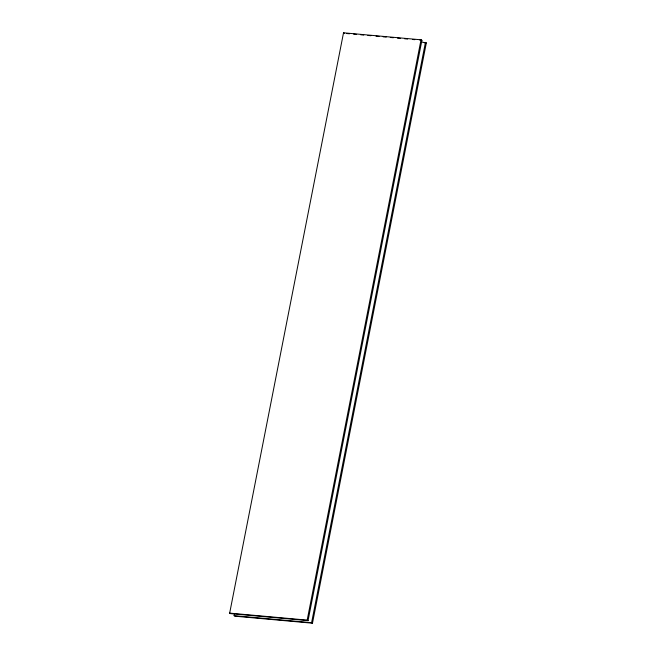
<?xml version="1.0" encoding="UTF-8"?>
<svg xmlns="http://www.w3.org/2000/svg" width="656" height="656" viewBox="0 0 656 656"><rect width="100%" height="100%" fill="white"/><g stroke="black" fill="none" stroke-linecap="round" stroke-linejoin="round"><path stroke-width="0.98" d="M229.666 613.122L343.523 32.8L421.021 39.803L421.906 40.319L308.058 620.633L230.551 613.631L229.666 613.122L307.172 620.125L308.058 620.633M421.373 42L426.334 42.878L312.477 623.2L234.979 616.197L234.094 615.681L234.487 613.672M307.172 620.125L421.021 39.803M312.477 623.2L311.592 622.683L425.449 42.369M346.442 33.497L349.5 33.776M353.584 34.145L356.643 34.415M360.718 34.784L363.785 35.063M367.86 35.432L370.919 35.711M376.019 36.17L379.078 36.449M383.153 36.818L386.22 37.089M390.295 37.458L393.354 37.736M397.438 38.105L400.496 38.384M404.572 38.753L407.63 39.032M412.731 39.491L414.772 39.672M419.873 40.131L421.906 40.319M424.293 42.697L426.334 42.878M234.094 615.681L311.592 622.683M343.523 32.8L344.408 33.317"/></g></svg>
